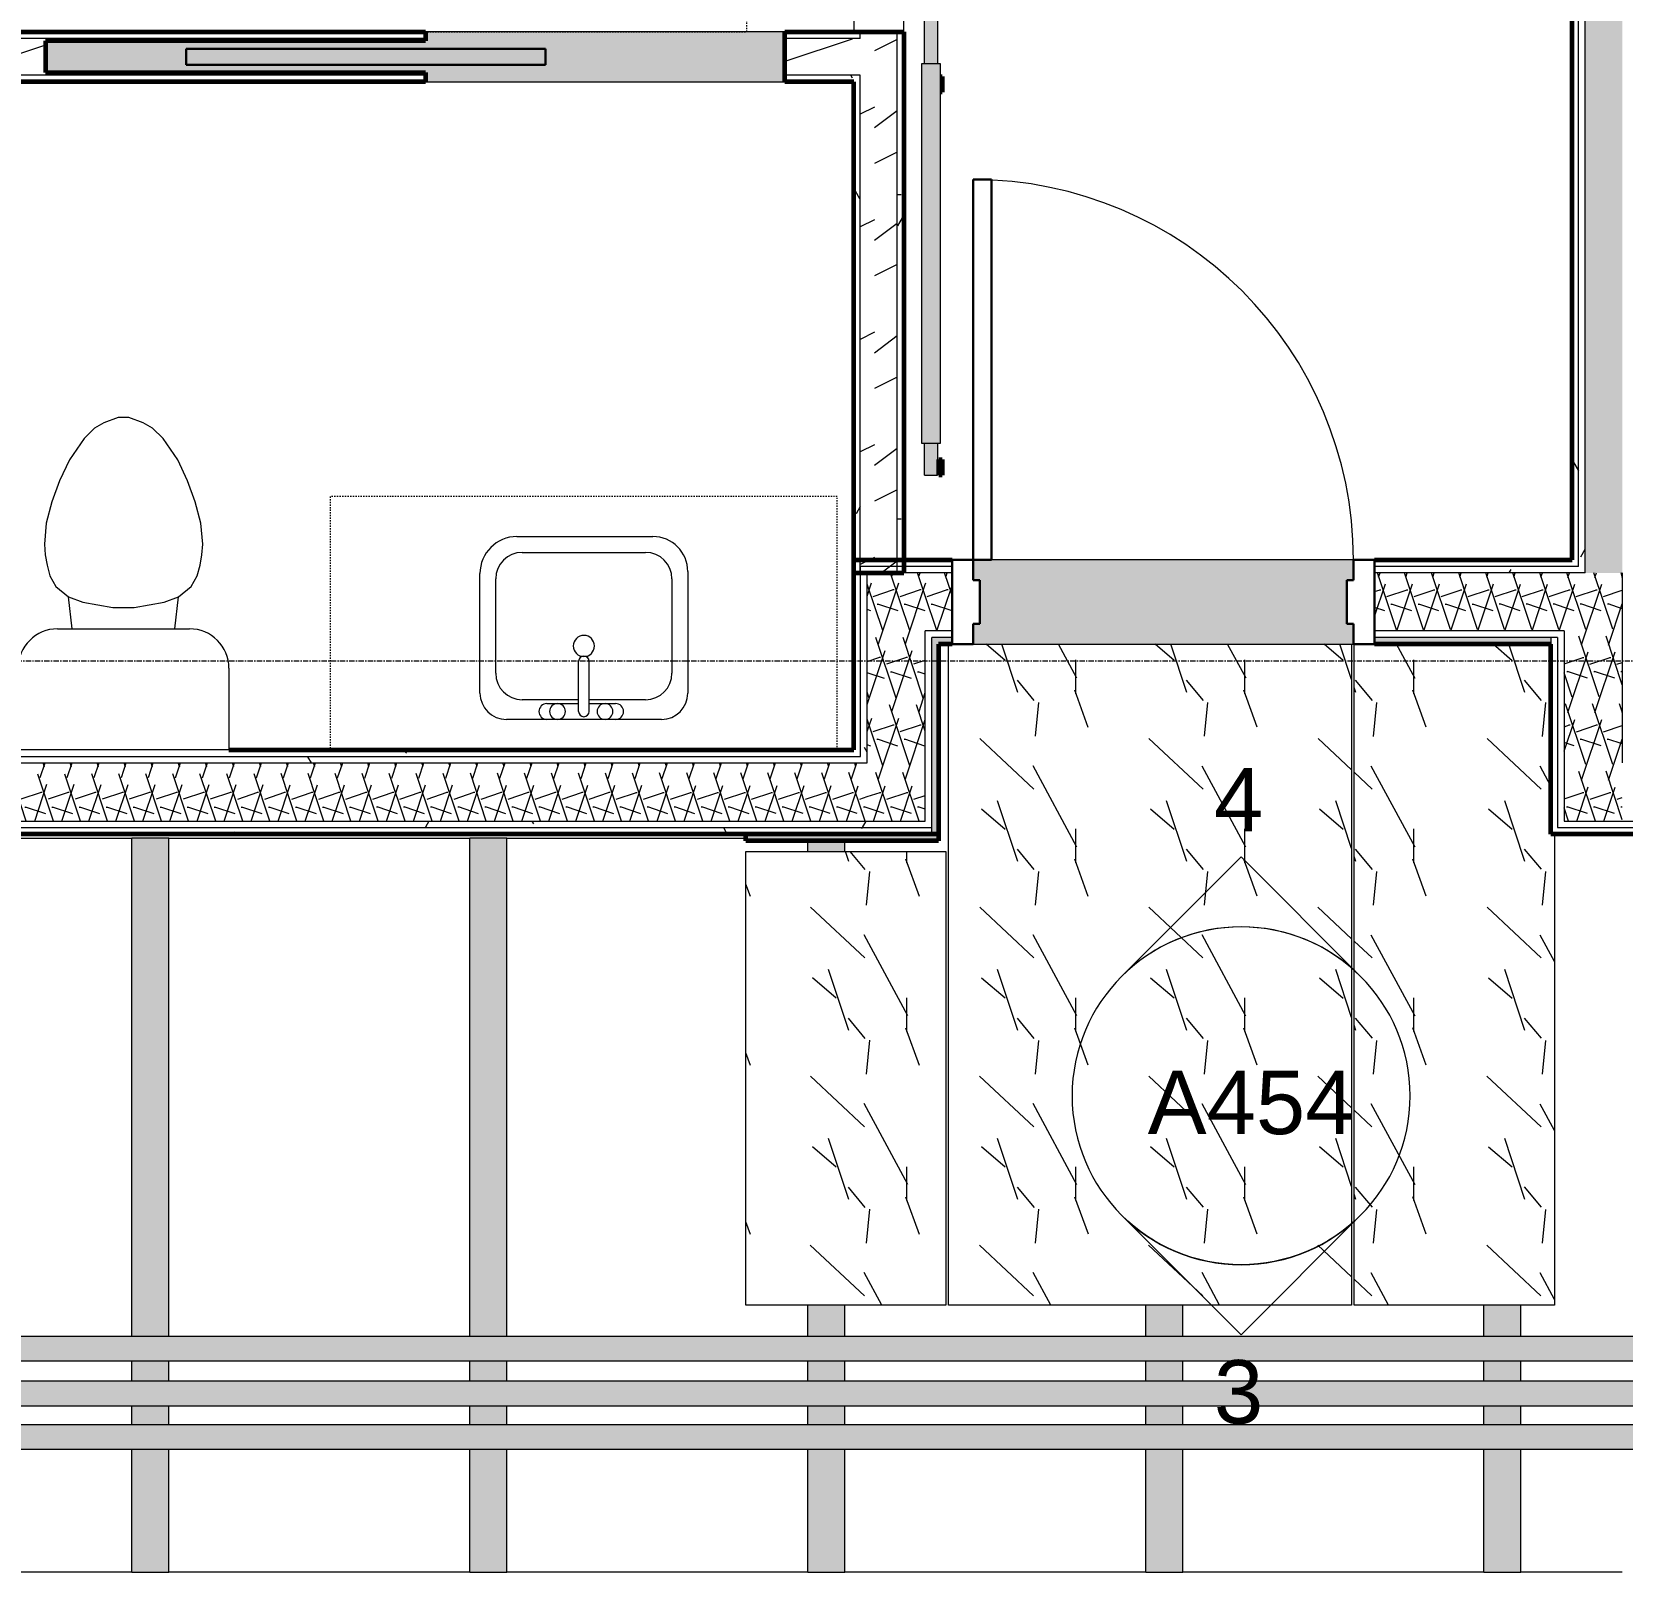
# Model space of a CAD drawing. Header units: inches. Extents: x -4169 to -1846, y 9706 to 12377.
# Drawn here: x -3353.1 to -3202.6, y 10380.9 to 10526.8 of the extents above; entities that cross this region are included whole.
import ezdxf

# ---------------------------------------------------------------- set-up
doc = ezdxf.new("R2010")
doc.units = ezdxf.units.IN
doc.header["$MEASUREMENT"] = 0
doc.linetypes.add('Dash', pattern=[0.25, 0.125, -0.125])
doc.linetypes.add('Grid Line 1_2_', pattern=[0.875, 0.5, -0.125, 0.125, -0.125])
for name, color, linetype, lineweight in [('0-1', 7, 'Continuous', 5), ('0-2', 7, 'Continuous', 18), ('A-CLNG', 13, 'Continuous', 18), ('A-CLNG-PATT-1', 35, 'Continuous', 18), ('A-DOOR', 31, 'Continuous', 18), ('A-DOOR-2', 90, 'Continuous', 30), ('A-DOOR-3', 135, 'Continuous', 18), ('A-DOOR-4', 7, 'Continuous', 18), ('A-DOOR-5', 50, 'Continuous', 60), ('A-DOOR-6', 31, 'Continuous', 30), ('A-DOOR-7', 31, 'Continuous', 9), ('A-DOOR-FRAM', 31, 'Continuous', 30), ('A-FLOR-2', 7, 'Continuous', 18), ('A-WALL', 113, 'Continuous', 18), ('A-WALL-1', 8, 'Continuous', 5), ('A-WALL-3', 50, 'Continuous', 60), ('A-WALL-4', 7, 'Continuous', 18), ('A-WALL-PATT-1', 250, 'Continuous', 9), ('A-WALL-PATT-2', 253, 'Continuous', 9), ('A-WALL-PATT-4', 111, 'Continuous', 9), ('G-ANNO-SYMB-2', 111, 'Continuous', 9), ('I-FURN-1', 250, 'Continuous', 9), ('I-FURN-HDLN-1', 250, 'Dash', 9), ('I-WALL', 2, 'Continuous', 18), ('I-WALL-2', 2, 'Continuous', 5), ('I-WALL-3', 2, 'Continuous', 60), ('P-PIPE', 3, 'Continuous', 9), ('P-PIPE-1', 3, 'Continuous', 5), ('P-SANR-FIXT-2', 250, 'Continuous', 9), ('Q-CASE-HDLN-1', 250, 'Dash', 9), ('S-BEAM', 12, 'Continuous', 9), ('S-GRID-1', 1, 'Grid Line 1_2_', 9)]:
    doc.layers.add(name, color=color, linetype=linetype, lineweight=lineweight)
doc.styles.add('Arial_1', font='arial.ttf', dxfattribs={"height": 6})
pattern_1 = [(0, (0, 0), (20.48, 5.12), [0.845, -14.515, 0.845, -14.515, -81.92]), (0, (0, 0), (20.48, 5.12), [-30.72, 0.845, -29.875, 0.845, -14.515, -35.84]), (0, (0, 0), (20.48, 5.12), [-76.8, 0.845, -9.395, 0.845, -24.755]), (120, (7.68, 2.56), (-14.67405, 15.1762003), [0.845, -14.515, 0.845, -14.515, -81.92]), (120, (7.68, 2.56), (-14.67405, 15.1762003), [-30.72, 0.845, -29.875, 0.845, -14.515, -35.84]), (120, (7.68, 2.56), (-14.67405, 15.1762003), [-76.8, 0.845, -9.395, 0.845, -24.755]), (240, (10.24, 12.8), (-5.80595, -20.2962003), [0.845, -14.515, 0.845, -14.515, -81.92]), (240, (10.24, 12.8), (-5.80595, -20.2962003), [-30.72, 0.845, -29.875, 0.845, -14.515, -35.84]), (240, (10.24, 12.8), (-5.80595, -20.2962003), [-76.8, 0.845, -9.395, 0.845, -24.755])]
pattern_2 = [(216.87, (4.265, 10.662), (31.9871619, 21.32545714), [5.331, -47.981]), (206.565, (10.662, 7.464), (-10.662476, -10.6620098), [11.921, -11.921]), (198.435, (10.662, 2.132), (-21.3244936, -10.6625869), [6.744, -26.974])]
pattern_3 = [(161.57, (0.32, 0.32), (-2.560496185, -0.000537386), [0, -18.214, 2.022, 0]), (18.43, (-0.32, 0.32), (-2.560496185, 0.000537386), [0, -18.214, 2.022, 0]), (108.43, (0.32, 0.32), (1.27922091, -6.400876726), [6.07, -14.166]), (71.57, (-0.32, 0.32), (1.27922091, 6.400876726), [6.07, -14.166])]

# ---------------------------------------------------------------- blocks, each defined once
blk = doc.blocks.new('Pocket_Door_2385 - 34_ x 80_-1722096-ENLARGED RCP - 2ND FLOOR PLAN')
at = {"layer": 'A-DOOR-2'}
for p, q in [((-39.67, -0.75), (-39.67, 0.75)), ((-39.67, 0.75), (-5.67, 0.75)), ((-5.67, 0.75), (-5.67, -0.75)), ((-5.67, -0.75), (-39.67, -0.75))]:
    blk.add_line(p, q, dxfattribs=at)
blk = doc.blocks.new('M_Sink Vanity-Square - 500 x 440mm-1372835-ENLARGED RCP - 2ND FLOOR PLAN')
at = {"layer": 'P-SANR-FIXT-2'}
for p, q in [((-5.72, 10.23), (7.14, 10.23)), ((-5.72, 10.23), (7.14, 10.23)), ((-5.22, 8.73), (6.46, 8.73)), ((-9.22, -4.59), (-9.22, 6.73)), ((-9.22, -4.59), (-9.22, 6.73)), ((-7.72, -2.72), (-7.72, 6.23)), ((8.96, 6.23), (8.96, -2.72)), ((10.46, 6.91), (10.46, -4.59)), ((10.46, 6.91), (10.46, -4.59)), ((0.12, -6.33), (0.12, -1.59)), ((1.12, -6.33), (1.12, -1.59)), ((0.12, -5.22), (-5.22, -5.22)), ((-2.88, -5.59), (0.12, -5.59)), ((6.46, -5.22), (1.12, -5.22)), ((1.12, -5.59), (3.62, -5.59)), ((7.96, -7.09), (-6.72, -7.09)), ((7.96, -7.09), (-6.72, -7.09)), ((3.62, -7.09), (-2.88, -7.09))]:
    blk.add_line(p, q, dxfattribs=at)
for centre, radius, start, end in [((-5.72, 6.73), 3.5, 90, 180), ((-5.72, 6.73), 3.5, 90, 180), ((7.14, 6.91), 3.32, 0, 90), ((7.14, 6.91), 3.32, 360, 90), ((-5.22, 6.23), 2.5, 90, 180), ((6.46, 6.23), 2.5, 360, 90), ((0.62, -0.13), 1, 360, 180), ((0.62, -0.13), 1, 180, 0), ((0.62, -1.59), 0.5, 360, 180), ((-5.22, -2.72), 2.5, 180, 270), ((6.46, -2.72), 2.5, 270, 360), ((-6.72, -4.59), 2.5, 180, 270), ((-6.72, -4.59), 2.5, 180, 270), ((-2.88, -6.34), 0.75, 90, 270), ((-1.88, -6.34), 0.75, 360, 180), ((2.62, -6.34), 0.75, 0, 180), ((3.62, -6.34), 0.75, 270, 90), ((7.96, -4.59), 2.5, 270, 0), ((7.96, -4.59), 2.5, 270, 0), ((-1.88, -6.34), 0.75, 180, 0), ((0.62, -6.33), 0.5, 180, 0), ((2.62, -6.34), 0.75, 180, 0)]:
    blk.add_arc(centre, radius, start, end, dxfattribs=at)
blk = doc.blocks.new('Toilet-Domestic-3D - Toilet-Domestic-3D-1352612-ENLARGED RCP - 2ND FLOOR PLAN')
at = {"layer": 'P-SANR-FIXT-2'}
for p, q in [((-9.98, 19.48), (9.98, 19.48)), ((-9.98, 11.75), (-9.98, 19.48)), ((9.98, 19.48), (9.98, 11.75)), ((6.25, 8.02), (-6.25, 8.02)), ((-4.86, 8.02), (-5.21, 5)), ((4.86, 8.02), (5.21, 5)), ((-5.21, 5), (-6.4, 4)), ((-3.84, 5.5), (-5.21, 5)), ((-1, 6), (-3.84, 5.5)), ((1, 6), (-1, 6)), ((3.84, 5.5), (1, 6)), ((5.21, 5), (3.84, 5.5)), ((6.4, 4), (5.21, 5)), ((-6.4, 4), (-6.97, 3)), ((6.97, 3), (6.4, 4)), ((-7.24, 2), (-7.41, 1)), ((-6.97, 3), (-7.24, 2)), ((7.24, 2), (6.97, 3)), ((7.41, 1), (7.24, 2)), ((-7.41, 1), (-7.5, 0)), ((-7.5, 0), (-7.33, -1.99)), ((7.33, -1.99), (7.5, 0)), ((7.5, 0), (7.41, 1)), ((-7.33, -1.99), (-6.79, -4)), ((6.79, -4), (7.33, -1.99)), ((-6.79, -4), (-6.06, -6)), ((6.06, -6), (6.79, -4)), ((-6.06, -6), (-5.13, -8)), ((5.13, -8), (6.06, -6)), ((-5.13, -8), (-3.74, -10)), ((3.74, -10), (5.13, -8)), ((-3.74, -10), (-2.74, -11)), ((2.74, -11), (3.74, -10)), ((-2.74, -11), (-1.87, -11.5)), ((-1.87, -11.5), (-0.5, -12)), ((-0.5, -12), (0.5, -12)), ((0.5, -12), (1.87, -11.5)), ((1.87, -11.5), (2.74, -11))]:
    blk.add_line(p, q, dxfattribs=at)
for centre, start, end in [((-6.25, 11.75), 180, 270), ((6.25, 11.75), 270, 360)]:
    blk.add_arc(centre, 3.73, start, end, dxfattribs=at)
blk = doc.blocks.new('OD_CW_Countertop - OD_CW_Countertop-V51-ENLARGED RCP - 2ND FLOOR PLAN')
at = {"layer": 'Q-CASE-HDLN-1'}
for p, q in [((0.74, 23.99), (0.74, 0)), ((48.74, 0), (48.74, 23.99)), ((0.74, 0), (48.74, 0))]:
    blk.add_line(p, q, dxfattribs=at)
blk = doc.blocks.new('Interior_barn_door_18732 - Interior_barn_door_18732-2490868-ENLARGED RCP - 2ND FLOOR PLAN')
at = {"layer": 'A-DOOR-3'}
h = blk.add_hatch(color=256, dxfattribs=at)
h.paths.add_polyline_path([(21, -4.79), (21, -4.32), (-21, -4.34), (-21, -4.95), (21, -4.95)], flags=0)
h.paths.add_polyline_path([(-57, -4.63), (-57, -4.32), (-60, -4.34), (-60, -4.95), (-57, -4.95), (-57, -4.64)], flags=0)
for points in [[(-21, -4.07), (-57, -4.07), (-57, -5.82), (-21, -5.82)], [(-58.5, -6), (-58.5, -5.67), (-60, -5.67), (-60, -6)], [(-22.23, -6), (-22.23, -5.82), (-23.73, -5.82), (-23.73, -6), (-22.68, -6)]]:
    blk.add_hatch(color=256, dxfattribs=at).paths.add_polyline_path(points, flags=0)
h = blk.add_hatch(color=256, dxfattribs=at)
h.paths.add_polyline_path([(21, -5.55), (21, -4.95), (-21, -4.95), (-21, -5.57), (21, -5.57)], flags=0)
h.paths.add_polyline_path([(-57, -5.39), (-57, -4.95), (-60, -4.95), (-60, -5.57), (-57, -5.55), (-57, -5.39)], flags=0)
at = {"layer": 'A-DOOR-4'}
for p, q in [((-60, -4.32), (-57, -4.32)), ((-60, -4.32), (-60, -4.95)), ((-57, -5.82), (-57, -4.07)), ((-57, -4.07), (-21, -4.07)), ((-21, -4.07), (-21, -5.82)), ((-21, -4.32), (21, -4.32)), ((21, -4.95), (21, -4.32)), ((-60, -4.95), (-60, -5.57)), ((-57, -5.57), (-60, -5.57)), ((-21, -5.82), (-57, -5.82)), ((21, -5.57), (-21, -5.57)), ((21, -5.57), (21, -4.95))]:
    blk.add_line(p, q, dxfattribs=at)
at = {"layer": 'A-DOOR-5'}
for p, q in [((-60, -6), (-60, -5.67)), ((-60, -5.67), (-58.5, -5.67)), ((-58.5, -6), (-60, -6)), ((-58.5, -5.67), (-58.5, -6)), ((-23.73, -6), (-23.73, -5.82)), ((-22.23, -6), (-23.73, -6)), ((-22.23, -5.82), (-22.23, -6))]:
    blk.add_line(p, q, dxfattribs=at)
blk = doc.blocks.new('Bed-Standard - Queen 60_ x 79_-1242961-ENLARGED RCP - 2ND FLOOR PLAN')
at = {"layer": 'I-FURN-1'}
for p, q in [((40.69, 37.7), (-19.31, 37.7)), ((-19.31, 37.7), (-19.31, -41.3)), ((40.69, -41.3), (40.69, 37.7)), ((-16.31, 35.7), (-16.31, 23.7)), ((-16.31, 35.7), (37.69, 35.7)), ((37.69, 35.7), (37.69, 23.7)), ((40.69, 23.7), (-19.31, 17.13)), ((-16.31, 23.7), (37.69, 23.7)), ((-19.31, -41.3), (40.69, -41.3))]:
    blk.add_line(p, q, dxfattribs=at)
at = {"layer": 'I-FURN-HDLN-1'}
for p, q in [((-55.31, 37.7), (-55.31, -77.3)), ((64.69, -77.3), (64.69, 37.7)), ((-55.31, -77.3), (64.69, -77.3))]:
    blk.add_line(p, q, dxfattribs=at)
blk = doc.blocks.new('CTR - 1st Phase - Unit Layouts_rvt-1-ENLARGED RCP - 2ND FLOOR PLAN')
at = {"layer": 'A-WALL-1'}
blk.add_hatch(color=256, dxfattribs=at).paths.add_polyline_path([(-3288.11, 10522.04), (-3281.85, 10522.04), (-3281.85, 10526.79), (-3315.85, 10526.79), (-3315.85, 10525.92), (-3351.85, 10525.92), (-3351.85, 10522.92), (-3315.85, 10522.92), (-3315.85, 10522.04), (-3295.35, 10522.04)], flags=0)
at = {"layer": 'A-WALL-PATT-1'}
h = blk.add_hatch(dxfattribs=at)
h.set_pattern_fill('FP_1', color=256, style=0, pattern_type=2)
h.set_pattern_definition(pattern_1)
h.paths.add_polyline_path([(-3274.7, 10475.52), (-3274.7, 10522.67), (-3275.32, 10522.67), (-3275.32, 10475.52)], flags=0)
h.paths.add_polyline_path([(-3275.32, 10526.17), (-3274.7, 10526.17), (-3274.7, 10526.79), (-3275.32, 10526.79)], flags=0)
h.paths.add_polyline_path([(-3274.7, 10562.79), (-3274.7, 10565.89), (-3275.32, 10565.89), (-3275.32, 10562.79)], flags=0)
h = blk.add_hatch(dxfattribs=at)
h.set_pattern_fill('FP_1', color=256, style=0, pattern_type=2)
h.set_pattern_definition(pattern_1)
h.paths.add_polyline_path([(-3271.2, 10475.52), (-3270.57, 10475.54), (-3270.57, 10526.79), (-3271.2, 10526.79), (-3271.2, 10475.54)], flags=0)
h.paths.add_polyline_path([(-3270.57, 10562.79), (-3270.57, 10565.89), (-3271.2, 10565.89), (-3271.2, 10562.79)], flags=0)
h = blk.add_hatch(dxfattribs=at)
h.set_pattern_fill('FP_1', color=256, style=0, pattern_type=2)
h.set_pattern_definition(pattern_1)
h.paths.add_polyline_path([(-3275.32, 10526.17), (-3275.32, 10526.79), (-3281.85, 10526.79), (-3281.85, 10526.17), (-3278.47, 10526.17)], flags=0)
h.paths.add_polyline_path([(-3315.85, 10526.17), (-3315.85, 10526.79), (-3401.92, 10526.79), (-3401.92, 10526.17), (-3329.12, 10526.17)], flags=0)
h = blk.add_hatch(dxfattribs=at)
h.set_pattern_fill('FP_1', color=256, style=0, pattern_type=2)
h.set_pattern_definition(pattern_1)
h.paths.add_polyline_path([(-3275.32, 10522.04), (-3275.32, 10522.67), (-3281.85, 10522.67), (-3281.85, 10522.04), (-3278.47, 10522.04)], flags=0)
h.paths.add_polyline_path([(-3315.85, 10522.04), (-3315.85, 10522.67), (-3401.92, 10522.66), (-3401.92, 10522.04), (-3329.12, 10522.04)], flags=0)
at = {"layer": 'A-WALL-PATT-2'}
h = blk.add_hatch(dxfattribs=at)
h.set_pattern_fill('FP_2', color=256, style=0, pattern_type=2)
h.set_pattern_definition(pattern_2)
h.paths.add_polyline_path([(-3271.2, 10475.52), (-3271.2, 10526.79), (-3274.7, 10526.79), (-3274.7, 10475.52)], flags=0)
h.paths.add_polyline_path([(-3274.7, 10562.79), (-3271.2, 10562.79), (-3271.2, 10566.52), (-3274.7, 10566.52), (-3274.7, 10565.89)], flags=0)
h = blk.add_hatch(dxfattribs=at)
h.set_pattern_fill('FP_2', color=256, style=0, pattern_type=2)
h.set_pattern_definition(pattern_2)
h.paths.add_polyline_path([(-3274.7, 10522.67), (-3274.7, 10526.17), (-3281.85, 10526.17), (-3281.85, 10522.67), (-3275.32, 10522.67)], flags=0)
h.paths.add_polyline_path([(-3400.45, 10522.67), (-3315.85, 10522.67), (-3315.85, 10522.92), (-3351.85, 10522.92), (-3351.85, 10525.92), (-3315.85, 10525.92), (-3315.85, 10526.17), (-3401.92, 10526.16), (-3401.92, 10522.67)], flags=0)
at = {"layer": 'A-WALL-3'}
for p, q in [((-3403.17, 10526.79), (-3315.85, 10526.79)), ((-3315.85, 10525.92), (-3351.85, 10525.92)), ((-3351.85, 10525.92), (-3351.85, 10522.92)), ((-3315.85, 10526.79), (-3315.85, 10525.92)), ((-3281.85, 10526.79), (-3275.32, 10526.79)), ((-3281.85, 10522.04), (-3281.85, 10526.79)), ((-3275.32, 10526.79), (-3270.57, 10526.79)), ((-3270.57, 10526.79), (-3270.57, 10475.52)), ((-3351.85, 10522.92), (-3315.85, 10522.92)), ((-3315.85, 10522.92), (-3315.85, 10522.04)), ((-3315.85, 10522.04), (-3403.17, 10522.04)), ((-3275.32, 10522.04), (-3281.85, 10522.04)), ((-3275.32, 10475.52), (-3275.32, 10522.04)), ((-3270.57, 10475.52), (-3275.32, 10475.52))]:
    blk.add_line(p, q, dxfattribs=at)
at = {"layer": 'A-WALL-4'}
for p, q in [((-3275.32, 10562.79), (-3275.32, 10526.79)), ((-3270.57, 10526.79), (-3270.57, 10562.79)), ((-3315.85, 10526.17), (-3403.17, 10526.17)), ((-3281.85, 10526.79), (-3315.85, 10526.79)), ((-3275.32, 10526.17), (-3281.85, 10526.17)), ((-3274.7, 10526.17), (-3275.32, 10526.17)), ((-3274.7, 10526.17), (-3274.7, 10526.79)), ((-3271.2, 10475.52), (-3271.2, 10526.79)), ((-3315.85, 10522.67), (-3403.17, 10522.67)), ((-3315.85, 10522.04), (-3281.85, 10522.04)), ((-3275.32, 10522.67), (-3281.85, 10522.67)), ((-3274.7, 10522.67), (-3275.32, 10522.67)), ((-3274.7, 10475.52), (-3274.7, 10522.67))]:
    blk.add_line(p, q, dxfattribs=at)
at = {"layer": '0-2'}
for name, p, rotation in [('Bed-Standard - Queen 60_ x 79_-1242961-ENLARGED RCP - 2ND FLOOR PLAN', (-3362.74, 10582.1), 89.99999999998352), ('Interior_barn_door_18732 - Interior_barn_door_18732-2490868-ENLARGED RCP - 2ND FLOOR PLAN', (-3272.95, 10544.79), 89.99999999997061), ('Toilet-Domestic-3D - Toilet-Domestic-3D-1352612-ENLARGED RCP - 2ND FLOOR PLAN', (-3344.45, 10478.26), 180), ('OD_CW_Countertop - OD_CW_Countertop-V51-ENLARGED RCP - 2ND FLOOR PLAN', (-3276.14, 10482.78), 180)]:
    blk.add_blockref(name, p, dxfattribs=dict(at, rotation=rotation))
for name, p in [('Pocket_Door_2385 - 34_ x 80_-1722096-ENLARGED RCP - 2ND FLOOR PLAN', (-3298.85, 10524.42)), ('M_Sink Vanity-Square - 500 x 440mm-1372835-ENLARGED RCP - 2ND FLOOR PLAN', (-3301.49, 10468.75))]:
    blk.add_blockref(name, p, dxfattribs=at)
blk = doc.blocks.new('CTR - 1st Phase - Shell_rvt-1-ENLARGED RCP - 2ND FLOOR PLAN')
at = {"layer": 'A-FLOR-2'}
for p, q in [((-3206.07, 10450.79), (-3206.07, 10450.69)), ((-3206.07, 10450.69), (-3183.67, 10450.69)), ((-3372.17, 10450.41), (-3343.67, 10450.41)), ((-3340.17, 10450.41), (-3311.67, 10450.41)), ((-3308.17, 10450.41), (-3285.54, 10450.41)), ((-3343.67, 10380.89), (-3372.17, 10380.89)), ((-3311.67, 10380.89), (-3340.17, 10380.89)), ((-3279.67, 10380.89), (-3308.17, 10380.89)), ((-3247.67, 10380.89), (-3276.17, 10380.89)), ((-3215.67, 10380.89), (-3244.17, 10380.89)), ((-3202.57, 10380.89), (-3212.17, 10380.89))]:
    blk.add_line(p, q, dxfattribs=at)
at = {"layer": 'S-GRID-1'}
blk.add_line((-1846.46, 10467.19), (-4136.46, 10467.19), dxfattribs=at)
blk = doc.blocks.new('Dimension Lumber - LVL - 3_5X5_5-V145-ENLARGED RCP - 2ND FLOOR PLAN')
at = {"layer": 'S-BEAM'}
h = blk.add_hatch(color=256, dxfattribs=at)
h.paths.add_polyline_path([(-34.76, -1.75), (-23.15, -1.75), (-23.15, 1.75), (-34.76, 1.75)], flags=0)
h.paths.add_polyline_path([(-20.77, -1.75), (-19.02, -1.75), (-19.02, 1.75), (-20.77, 1.75)], flags=0)
h.paths.add_polyline_path([(-16.65, 1.75), (-16.65, -1.75), (-14.78, -1.75), (-14.78, 1.75), (-15.71, 1.75)], flags=0)
h.paths.add_polyline_path([(-12.4, 1.75), (-12.4, -1.75), (34.76, -1.75), (34.76, 1.75), (-5.66, 1.75)], flags=0)
for p, q in [((-34.76, 1.75), (-34.76, -1.75)), ((-34.76, 1.75), (-23.14, 1.75)), ((-20.77, 1.75), (-19.02, 1.75)), ((-16.65, 1.75), (-14.77, 1.75)), ((-12.4, 1.75), (34.76, 1.75)), ((34.76, -1.75), (34.76, 1.75)), ((-34.76, -1.75), (-23.14, -1.75)), ((-20.77, -1.75), (-19.02, -1.75)), ((-16.65, -1.75), (-14.77, -1.75)), ((-12.4, -1.75), (34.76, -1.75))]:
    blk.add_line(p, q, dxfattribs=at)
blk = doc.blocks.new('Dimension Lumber - LVL - 3_5X5_5-V146-ENLARGED RCP - 2ND FLOOR PLAN')
at = {"layer": 'S-BEAM'}
h = blk.add_hatch(color=256, dxfattribs=at)
h.paths.add_polyline_path([(-34.76, -1.75), (-23.15, -1.75), (-23.15, 1.75), (-34.76, 1.75)], flags=0)
h.paths.add_polyline_path([(-20.77, -1.75), (-19.02, -1.75), (-19.02, 1.75), (-20.77, 1.75)], flags=0)
h.paths.add_polyline_path([(-16.65, 1.75), (-16.65, -1.75), (-14.78, -1.75), (-14.78, 1.75), (-15.71, 1.75)], flags=0)
h.paths.add_polyline_path([(-12.4, 1.75), (-12.4, -1.75), (34.76, -1.75), (34.76, 1.75), (-5.66, 1.75)], flags=0)
for p, q in [((-34.76, 1.75), (-34.76, -1.75)), ((-34.76, 1.75), (-23.15, 1.75)), ((-20.77, 1.75), (-19.02, 1.75)), ((-16.65, 1.75), (-14.78, 1.75)), ((-12.4, 1.75), (34.76, 1.75)), ((34.76, -1.75), (34.76, 1.75)), ((-34.76, -1.75), (-23.15, -1.75)), ((-20.77, -1.75), (-19.02, -1.75)), ((-16.65, -1.75), (-14.78, -1.75)), ((-12.4, -1.75), (34.76, -1.75))]:
    blk.add_line(p, q, dxfattribs=at)
blk = doc.blocks.new('Dimension Lumber - LVL - 3_5X5_5-V147-ENLARGED RCP - 2ND FLOOR PLAN')
at = {"layer": 'S-BEAM'}
h = blk.add_hatch(color=256, dxfattribs=at)
h.paths.add_polyline_path([(-34.76, -1.75), (-23.15, -1.75), (-23.15, 1.75), (-34.76, 1.75)], flags=0)
h.paths.add_polyline_path([(-20.77, 0.55), (-20.77, -1.75), (-19.02, -1.75), (-19.02, 1.75), (-20.77, 1.75)], flags=0)
h.paths.add_polyline_path([(-16.65, 0.55), (-16.65, -1.75), (-14.78, -1.75), (-14.78, 1.75), (-16.65, 1.75)], flags=0)
h.paths.add_polyline_path([(-12.4, -1.75), (-9.46, -1.75), (-9.46, 1.75), (-12.4, 1.75), (-12.4, 0.55)], flags=0)
h.paths.add_polyline_path([(33.51, 1.75), (33.51, -1.75), (34.51, -1.75), (34.51, 1.75)], flags=0)
for p, q in [((-34.76, 1.75), (-34.76, -1.75)), ((-34.76, 1.75), (-23.15, 1.75)), ((-20.77, 1.75), (-19.02, 1.75)), ((-16.65, 1.75), (-14.78, 1.75)), ((-12.4, 1.75), (-9.46, 1.75)), ((33.51, 1.75), (34.51, 1.75)), ((-34.76, -1.75), (-23.15, -1.75)), ((-20.77, -1.75), (-19.02, -1.75)), ((-16.65, -1.75), (-14.78, -1.75)), ((-12.4, -1.75), (-9.46, -1.75)), ((33.51, -1.75), (34.51, -1.75))]:
    blk.add_line(p, q, dxfattribs=at)
blk = doc.blocks.new('Dimension Lumber - LVL - 3_5X5_5-2120529-ENLARGED RCP - 2ND FLOOR PLAN')
at = {"layer": 'S-BEAM'}
h = blk.add_hatch(color=256, dxfattribs=at)
h.paths.add_polyline_path([(-45.37, -1.75), (-33.76, -1.75), (-33.76, 1.75), (-45.37, 1.75)], flags=0)
h.paths.add_polyline_path([(-31.39, 1.75), (-31.39, -1.75), (-29.63, -1.75), (-29.63, 1.75)], flags=0)
h.paths.add_polyline_path([(-27.26, -1.75), (-25.39, -1.75), (-25.39, 1.75), (-27.26, 1.75), (-27.26, -1.22)], flags=0)
h.paths.add_polyline_path([(-23.02, -1.22), (-23.02, -1.75), (-20.07, -1.75), (-20.07, 1.75), (-23.02, 1.75)], flags=0)
for p, q in [((-45.37, 1.75), (-45.37, -1.75)), ((-45.37, 1.75), (-33.76, 1.75)), ((-31.39, 1.75), (-29.63, 1.75)), ((-27.26, 1.75), (-25.39, 1.75)), ((-23.02, 1.75), (-20.07, 1.75)), ((-45.37, -1.75), (-33.76, -1.75)), ((-31.39, -1.75), (-29.63, -1.75)), ((-27.26, -1.75), (-25.39, -1.75)), ((-23.02, -1.75), (-20.07, -1.75))]:
    blk.add_line(p, q, dxfattribs=at)
blk = doc.blocks.new('HOLLOW METAL - UNIT DOOR-2125827-ENLARGED RCP - 2ND FLOOR PLAN')
at = {"layer": 'A-DOOR-6'}
for p, q in [((16.25, -4.25), (18, -4.25)), ((16.25, -40.25), (16.25, -4.25)), ((18, -4.25), (18, -40.25)), ((18, -40.25), (16.25, -40.25))]:
    blk.add_line(p, q, dxfattribs=at)
at = {"layer": 'A-DOOR-7'}
blk.add_arc((18, -4.25), 36, 180, 270, dxfattribs=at)
at = {"layer": 'A-DOOR-FRAM'}
for p, q in [((-20, 3.75), (-18, 3.75)), ((-20, -4.25), (-20, 3.75)), ((-18, 3.75), (-18, 1.8125)), ((18, 3.75), (20, 3.75)), ((18, 1.8125), (18, 3.75)), ((20, 3.75), (20, -4.25)), ((-18, 1.8125), (-17.375, 1.8125)), ((-17.375, 1.8125), (-17.375, -2.3125)), ((17.375, 1.8125), (18, 1.8125)), ((17.375, -2.3125), (17.375, 1.8125)), ((-18, -2.3125), (-18, -4.25)), ((-17.375, -2.3125), (-18, -2.3125)), ((18, -2.3125), (17.375, -2.3125)), ((18, -4.25), (18, -2.3125)), ((-18, -4.25), (-20, -4.25)), ((20, -4.25), (18, -4.25))]:
    blk.add_line(p, q, dxfattribs=at)
blk = doc.blocks.new('Elevation - Filled Arrow-152140-ENLARGED RCP - 2ND FLOOR PLAN')
at = {"layer": 'G-ANNO-SYMB-2'}
for start, end in [(360, 180), (180, 360)]:
    blk.add_arc((0, 0), 0.25, start, end, dxfattribs=at)
blk = doc.blocks.new('Elevation - Filled Arrow-151867-ENLARGED RCP - 2ND FLOOR PLAN')
at = {"layer": 'G-ANNO-SYMB-2'}
for p, q in [((0, 0.3536), (-0.1768, 0.1768)), ((0.1768, 0.1768), (0, 0.3536))]:
    blk.add_line(p, q, dxfattribs=at)
blk.add_arc((0, 0), 0.25, 45, 135, dxfattribs=at)

msp = doc.modelspace()

# ---------------------------------------------------------------- hatches: boundary and pattern name
at = {"layer": 'A-CLNG-PATT-1'}
h = msp.add_hatch(dxfattribs=at)
h.set_pattern_fill('FP_53', color=256, style=0, pattern_type=2)
h.set_pattern_definition([(108.435, (4.16, 0), (-16.000521, 32.0003383), [6.072, -44.525]), (139.399, (2.24, 5.76), (-96.00016541, 79.9998798), [2.95, -144.562]), (136.848, (16, 7.68), (-240.00202852, 223.9982064), [7.018, -343.889]), (109.983, (10.88, 12.48), (-47.99971113, 127.99986808), [3.746, -183.53]), (90, (9.6, 0), (-16, 16), [3.2, -12.8]), (118.443, (9.6, 3.2), (112.0002199, -207.99937941), [8.734, -427.981]), (84.289, (5.44, 10.88), (-16.00092206, -143.99947947), [3.216, -157.582]), (129.806, (5.76, 14.08), (64.00060153, -80.0001644), [2.499, -122.465])])
h.paths.add_polyline_path([(-3266.59, 10406.19), (-3266.59, 10449.16), (-3285.54, 10449.16), (-3285.54, 10406.19), (-3278.47, 10406.19)], flags=0)
h.paths.add_polyline_path([(-3227.82, 10406.19), (-3208.99, 10406.19), (-3208.99, 10450.79), (-3209.32, 10450.79), (-3209.32, 10468.79), (-3227.94, 10468.79), (-3227.94, 10406.19)], flags=0)
h.paths.add_polyline_path([(-3261.59, 10406.19), (-3228.19, 10406.19), (-3228.19, 10468.79), (-3266.34, 10468.79), (-3266.34, 10406.19)], flags=0)
at = {"layer": 'A-WALL-PATT-4'}
h = msp.add_hatch(dxfattribs=at)
h.set_pattern_fill('FP_1', color=256, style=0, pattern_type=2)
h.set_pattern_definition(pattern_1)
h.paths.add_polyline_path([(-3206.7, 10476.79), (-3206.7, 10843.14), (-3207.32, 10843.14), (-3207.32, 10476.79)], flags=0)
h = msp.add_hatch(dxfattribs=at)
h.set_pattern_fill('FP_1', color=256, style=0, pattern_type=2)
h.set_pattern_definition(pattern_1)
h.paths.add_polyline_path([(-3206.07, 10476.16), (-3206.07, 10843.14), (-3206.7, 10843.14), (-3206.7, 10476.16)], flags=0)
h = msp.add_hatch(dxfattribs=at)
h.set_pattern_fill('FP_4', color=256, style=0, pattern_type=2)
h.set_pattern_definition(pattern_3)
h.paths.add_polyline_path([(-3206.07, 10475.54), (-3202.57, 10475.54), (-3202.57, 10843.14), (-3206.07, 10843.14), (-3206.07, 10476.16)], flags=0)
h = msp.add_hatch(dxfattribs=at)
h.set_pattern_fill('FP_1', color=256, style=0, pattern_type=2)
h.set_pattern_definition(pattern_1)
h.paths.add_polyline_path([(-3267.92, 10475.54), (-3266.02, 10475.54), (-3266.02, 10476.16), (-3270.57, 10476.16), (-3270.57, 10475.54), (-3268.55, 10475.54)], flags=0)
h.paths.add_polyline_path([(-3206.07, 10475.54), (-3206.07, 10476.16), (-3226.02, 10476.16), (-3226.02, 10475.54), (-3206.7, 10475.54)], flags=0)
h = msp.add_hatch(dxfattribs=at)
h.set_pattern_fill('FP_1', color=256, style=0, pattern_type=2)
h.set_pattern_definition(pattern_1)
h.paths.add_polyline_path([(-3274.67, 10457.54), (-3274.05, 10457.54), (-3274.05, 10475.52), (-3274.67, 10475.52), (-3274.67, 10458.16)], flags=0)
h = msp.add_hatch(dxfattribs=at)
h.set_pattern_fill('FP_4', color=256, style=0, pattern_type=2)
h.set_pattern_definition(pattern_3)
h.paths.add_polyline_path([(-3269.77, 10452.04), (-3268.55, 10452.04), (-3268.55, 10475.54), (-3274.05, 10475.52), (-3274.05, 10452.04)], flags=0)
h = msp.add_hatch(dxfattribs=at)
h.set_pattern_fill('FP_4', color=256, style=0, pattern_type=2)
h.set_pattern_definition(pattern_3)
h.paths.add_polyline_path([(-3266.02, 10470.04), (-3266.02, 10475.54), (-3268.55, 10475.52), (-3268.55, 10470.04), (-3267.3, 10470.04)], flags=0)
h.paths.add_polyline_path([(-3226.02, 10470.04), (-3208.07, 10470.04), (-3208.07, 10475.54), (-3226.02, 10475.54), (-3226.02, 10470.32)], flags=0)
h = msp.add_hatch(dxfattribs=at)
h.set_pattern_fill('FP_4', color=256, style=0, pattern_type=2)
h.set_pattern_definition(pattern_3)
h.paths.add_polyline_path([(-3206.07, 10452.04), (-3202.57, 10452.04), (-3202.57, 10475.54), (-3208.07, 10475.54), (-3208.07, 10452.04)], flags=0)
h = msp.add_hatch(dxfattribs=at)
h.set_pattern_fill('FP_1', color=256, style=0, pattern_type=2)
h.set_pattern_definition(pattern_1)
h.paths.add_polyline_path([(-3401.92, 10457.54), (-3274.67, 10457.54), (-3274.67, 10458.16), (-3402.55, 10458.16), (-3402.55, 10457.54)], flags=0)
h = msp.add_hatch(dxfattribs=at)
h.set_pattern_fill('FP_1', color=256, style=0, pattern_type=2)
h.set_pattern_definition(pattern_1)
h.paths.add_polyline_path([(-3278.47, 10458.16), (-3275.3, 10458.16), (-3275.3, 10458.79), (-3401.92, 10458.79), (-3401.92, 10458.16), (-3293.53, 10458.16)], flags=0)
h = msp.add_hatch(dxfattribs=at)
h.set_pattern_fill('FP_4', color=256, style=0, pattern_type=2)
h.set_pattern_definition(pattern_3)
h.paths.add_polyline_path([(-3275.3, 10452.04), (-3274.05, 10452.04), (-3274.05, 10457.54), (-3403.17, 10457.54), (-3403.17, 10452.04), (-3278.47, 10452.04)], flags=0)
h = msp.add_hatch(dxfattribs=at)
h.set_pattern_fill('FP_1', color=256, style=0, pattern_type=2)
h.set_pattern_definition(pattern_1)
h.paths.add_polyline_path([(-3407.54, 10451.41), (-3268.55, 10451.41), (-3268.55, 10452.04), (-3408.67, 10452.04), (-3408.67, 10451.41), (-3407.67, 10451.41)], flags=0)
h = msp.add_hatch(dxfattribs=at)
h.set_pattern_fill('FP_1', color=256, style=0, pattern_type=2)
h.set_pattern_definition(pattern_1)
h.paths.add_polyline_path([(-3206.07, 10451.41), (-3085.37, 10451.41), (-3085.37, 10452.04), (-3208.07, 10452.04), (-3208.05, 10451.41)], flags=0)
h = msp.add_hatch(dxfattribs=at)
h.set_pattern_fill('FP_1', color=256, style=0, pattern_type=2)
h.set_pattern_definition(pattern_1)
h.paths.add_polyline_path([(-3267.92, 10450.79), (-3267.92, 10451.41), (-3409.3, 10451.41), (-3409.3, 10450.79), (-3268.55, 10450.79)], flags=0)
h = msp.add_hatch(dxfattribs=at)
h.set_pattern_fill('FP_1', color=256, style=0, pattern_type=2)
h.set_pattern_definition(pattern_1)
h.paths.add_polyline_path([(-3092.12, 10450.79), (-3084.75, 10450.79), (-3084.75, 10451.41), (-3208.7, 10451.41), (-3208.68, 10450.79), (-3092.76, 10450.79)], flags=0)
at = {"layer": 'I-WALL'}
for points in [[(-3267.3, 10450.79), (-3267.3, 10469.41), (-3267.92, 10469.41), (-3267.92, 10450.79)], [(-3276.17, 10450.16), (-3267.3, 10450.16), (-3267.3, 10450.79), (-3285.54, 10450.79), (-3285.54, 10450.16), (-3279.67, 10450.16)]]:
    msp.add_hatch(color=256, dxfattribs=at).paths.add_polyline_path(points, flags=0)
at = {"layer": 'I-WALL-2'}
msp.add_hatch(color=256, dxfattribs=at).paths.add_polyline_path([(-3228.19, 10468.79), (-3228.02, 10468.79), (-3228.02, 10470.73), (-3228.65, 10470.73), (-3228.65, 10474.85), (-3228.02, 10474.85), (-3228.02, 10476.79), (-3264.02, 10476.79), (-3264.02, 10474.85), (-3263.4, 10474.85), (-3263.4, 10470.73), (-3264.02, 10470.73), (-3264.02, 10468.79), (-3261.59, 10468.79)], flags=0)
h = msp.add_hatch(color=256, dxfattribs=at)
h.paths.add_polyline_path([(-3266.02, 10468.79), (-3266.02, 10469.41), (-3267.3, 10469.41), (-3267.3, 10468.79), (-3266.34, 10468.79)], flags=0)
h.paths.add_polyline_path([(-3226.02, 10468.79), (-3209.32, 10468.79), (-3209.32, 10469.41), (-3226.02, 10469.41)], flags=0)
at = {"layer": 'P-PIPE-1'}
h = msp.add_hatch(color=256, dxfattribs=at)
h.paths.add_polyline_path([(-2518.74, 10402.06), (-2508.23, 10402.06), (-2508.23, 10403.25), (-2721.68, 10403.24), (-2721.68, 10402.06), (-2535.62, 10402.06)], flags=0)
h.paths.add_polyline_path([(-3027.11, 10402.06), (-2798.23, 10402.06), (-2798.23, 10403.25), (-3435.32, 10403.25), (-3435.32, 10402.06), (-3042.11, 10402.06)], flags=0)
h.paths.add_polyline_path([(-2740.88, 10402.06), (-2740.63, 10402.06), (-2740.63, 10403.25), (-2740.88, 10403.24), (-2740.88, 10402.29)], flags=0)
h.paths.add_polyline_path([(-2779.03, 10402.06), (-2779.03, 10403.25), (-2779.28, 10403.24), (-2779.28, 10402.06)], flags=0)
h = msp.add_hatch(color=256, dxfattribs=at)
h.paths.add_polyline_path([(-2923.93, 10400.87), (-2798.23, 10400.9), (-2798.23, 10402.06), (-3435.32, 10402.06), (-3435.32, 10400.87), (-2924.17, 10400.87)], flags=0)
h.paths.add_polyline_path([(-2508.23, 10400.87), (-2508.23, 10402.06), (-2721.68, 10402.06), (-2721.68, 10400.87), (-2509.09, 10400.87)], flags=0)
h.paths.add_polyline_path([(-2740.63, 10400.87), (-2740.63, 10402.06), (-2740.88, 10402.06), (-2740.88, 10400.87)], flags=0)
h.paths.add_polyline_path([(-2779.03, 10400.87), (-2779.03, 10402.06), (-2779.28, 10402.06), (-2779.28, 10400.87)], flags=0)
h = msp.add_hatch(color=256, dxfattribs=at)
h.paths.add_polyline_path([(-2518.74, 10397.82), (-2512.47, 10397.82), (-2512.47, 10399.01), (-2721.68, 10399), (-2721.68, 10397.82), (-2519.78, 10397.82)], flags=0)
h.paths.add_polyline_path([(-3435.32, 10397.82), (-2798.23, 10397.82), (-2798.23, 10399.01), (-3435.32, 10399.01), (-3435.32, 10397.83)], flags=0)
h.paths.add_polyline_path([(-2740.88, 10397.82), (-2740.63, 10397.82), (-2740.63, 10399.01), (-2740.88, 10399), (-2740.88, 10398.05)], flags=0)
h.paths.add_polyline_path([(-2779.03, 10397.82), (-2779.03, 10399.01), (-2779.28, 10398.99), (-2779.28, 10397.82)], flags=0)
h = msp.add_hatch(color=256, dxfattribs=at)
h.paths.add_polyline_path([(-2940.81, 10396.63), (-2798.23, 10396.66), (-2798.23, 10397.82), (-3435.32, 10397.82), (-3435.32, 10396.63), (-2949.25, 10396.63)], flags=0)
h.paths.add_polyline_path([(-2518.74, 10396.63), (-2512.47, 10396.63), (-2512.47, 10397.82), (-2721.68, 10397.82), (-2721.68, 10396.63), (-2520.12, 10396.63)], flags=0)
h.paths.add_polyline_path([(-2740.88, 10396.63), (-2740.63, 10396.63), (-2740.63, 10397.82), (-2740.88, 10397.82), (-2740.88, 10396.66)], flags=0)
h.paths.add_polyline_path([(-2779.28, 10396.63), (-2779.03, 10396.66), (-2779.03, 10397.82), (-2779.28, 10397.82), (-2779.28, 10396.66)], flags=0)
h = msp.add_hatch(color=256, dxfattribs=at)
h.paths.add_polyline_path([(-2949.25, 10393.69), (-2798.23, 10393.69), (-2798.23, 10394.88), (-3435.32, 10394.88), (-3435.32, 10393.69), (-2957.69, 10393.69)], flags=0)
h.paths.add_polyline_path([(-2516.47, 10393.69), (-2516.47, 10394.88), (-2721.68, 10394.87), (-2721.68, 10393.69), (-2518.74, 10393.69)], flags=0)
h.paths.add_polyline_path([(-2740.63, 10393.69), (-2740.63, 10394.88), (-2740.88, 10394.87), (-2740.88, 10393.69)], flags=0)
h.paths.add_polyline_path([(-2779.03, 10393.69), (-2779.03, 10394.88), (-2779.28, 10394.87), (-2779.28, 10393.69)], flags=0)
h = msp.add_hatch(color=256, dxfattribs=at)
h.paths.add_polyline_path([(-3435.32, 10392.5), (-2798.23, 10392.53), (-2798.23, 10393.69), (-3435.32, 10393.69), (-3435.32, 10392.5)], flags=0)
h.paths.add_polyline_path([(-2516.47, 10392.5), (-2516.47, 10393.69), (-2721.68, 10393.69), (-2721.68, 10392.5), (-2518.74, 10392.5)], flags=0)
h.paths.add_polyline_path([(-2740.63, 10392.5), (-2740.63, 10393.69), (-2740.88, 10393.69), (-2740.88, 10392.5)], flags=0)
h.paths.add_polyline_path([(-2779.03, 10392.5), (-2779.03, 10393.69), (-2779.28, 10393.69), (-2779.28, 10392.5)], flags=0)

# ---------------------------------------------------------------- linework, layer by layer
at = {"layer": 'A-CLNG'}
for p, q in [((-3266.34, 10406.19), (-3266.34, 10468.79)), ((-3228.19, 10468.79), (-3228.19, 10406.19)), ((-3227.94, 10406.19), (-3227.94, 10468.79)), ((-3208.99, 10450.79), (-3208.99, 10406.19)), ((-3285.54, 10406.19), (-3285.54, 10449.16)), ((-3285.54, 10449.16), (-3266.59, 10449.16)), ((-3266.59, 10449.16), (-3266.59, 10406.19)), ((-3266.59, 10406.19), (-3285.54, 10406.19)), ((-3228.19, 10406.19), (-3266.34, 10406.19)), ((-3208.99, 10406.19), (-3227.94, 10406.19))]:
    msp.add_line(p, q, dxfattribs=at)
at = {"layer": 'A-WALL'}
for p, q in [((-3206.7, 10476.16), (-3206.7, 10843.14)), ((-3206.07, 10475.54), (-3206.07, 10843.14)), ((-3274.67, 10458.16), (-3274.67, 10476.16)), ((-3266.02, 10476.16), (-3274.67, 10476.16)), ((-3206.7, 10476.16), (-3226.02, 10476.16)), ((-3274.05, 10457.54), (-3274.05, 10475.54)), ((-3266.02, 10475.54), (-3274.05, 10475.54)), ((-3206.07, 10475.54), (-3226.02, 10475.54)), ((-3202.57, 10475.54), (-3202.57, 10457.54)), ((-3268.55, 10452.04), (-3268.55, 10470.04)), ((-3266.02, 10470.04), (-3268.55, 10470.04)), ((-3267.92, 10450.79), (-3267.92, 10469.41)), ((-3266.02, 10469.41), (-3267.92, 10469.41)), ((-3208.07, 10470.04), (-3226.02, 10470.04)), ((-3208.7, 10469.41), (-3226.02, 10469.41)), ((-3209.32, 10469.41), (-3209.32, 10468.79)), ((-3208.7, 10469.41), (-3208.7, 10451.41)), ((-3208.07, 10470.04), (-3208.07, 10452.04)), ((-3402.55, 10458.16), (-3274.67, 10458.16)), ((-3403.17, 10457.54), (-3274.05, 10457.54)), ((-3408.67, 10452.04), (-3268.55, 10452.04)), ((-3208.07, 10452.04), (-3085.37, 10452.04)), ((-3409.3, 10451.41), (-3267.92, 10451.41)), ((-3208.7, 10451.41), (-3084.75, 10451.41))]:
    msp.add_line(p, q, dxfattribs=at)
at = {"layer": 'I-WALL'}
for p, q in [((-3228.02, 10476.79), (-3262.27, 10476.79)), ((-3264.02, 10468.79), (-3228.02, 10468.79))]:
    msp.add_line(p, q, dxfattribs=at)
at = {"layer": 'I-WALL-3'}
for p, q in [((-3207.32, 10476.79), (-3207.32, 10727.77)), ((-3275.3, 10458.79), (-3275.3, 10476.79)), ((-3275.3, 10476.79), (-3266.02, 10476.79)), ((-3226.02, 10476.79), (-3207.32, 10476.79)), ((-3267.3, 10468.79), (-3267.3, 10450.79)), ((-3266.02, 10468.79), (-3267.3, 10468.79)), ((-3209.32, 10468.79), (-3226.02, 10468.79)), ((-3209.32, 10450.79), (-3209.32, 10468.79)), ((-3334.48, 10458.79), (-3275.3, 10458.79)), ((-3267.3, 10450.79), (-3409.92, 10450.79)), ((-3285.54, 10450.16), (-3285.54, 10450.79)), ((-3267.3, 10450.79), (-3267.3, 10450.16)), ((-3084.12, 10450.79), (-3209.32, 10450.79)), ((-3267.3, 10450.16), (-3285.54, 10450.16))]:
    msp.add_line(p, q, dxfattribs=at)
at = {"layer": 'P-PIPE'}
for p, q in [((-3435.32, 10403.25), (-2798.23, 10403.25)), ((-2798.23, 10400.87), (-3435.32, 10400.87)), ((-3435.32, 10399.01), (-2798.23, 10399.01)), ((-2798.23, 10396.63), (-3435.32, 10396.63)), ((-3435.32, 10394.88), (-2798.23, 10394.88)), ((-2798.23, 10392.5), (-3435.32, 10392.5))]:
    msp.add_line(p, q, dxfattribs=at)

# ---------------------------------------------------------------- block references
at = {"layer": '0-1'}
for name in ['CTR - 1st Phase - Shell_rvt-1-ENLARGED RCP - 2ND FLOOR PLAN', 'CTR - 1st Phase - Unit Layouts_rvt-1-ENLARGED RCP - 2ND FLOOR PLAN']:
    msp.add_blockref(name, (0, 0), dxfattribs=at)
at = {"layer": 'A-DOOR', "rotation": 180}
msp.add_blockref('HOLLOW METAL - UNIT DOOR-2125827-ENLARGED RCP - 2ND FLOOR PLAN', (-3246.02, 10472.54), dxfattribs=at)
at = {"layer": 'G-ANNO-SYMB-2', "xscale": 63.99999999999997, "yscale": 63.99999999999997, "zscale": 63.99999999999997}
for name in ['Elevation - Filled Arrow-151867-ENLARGED RCP - 2ND FLOOR PLAN', 'Elevation - Filled Arrow-152140-ENLARGED RCP - 2ND FLOOR PLAN']:
    msp.add_blockref(name, (-3238.65, 10426.01), dxfattribs=at)
at = {"layer": 'G-ANNO-SYMB-2', "extrusion": (0, 0, -1), "xscale": 63.99999999999997, "yscale": 63.99999999999997, "zscale": 63.99999999999997, "rotation": 180}
msp.add_blockref('Elevation - Filled Arrow-151867-ENLARGED RCP - 2ND FLOOR PLAN', (3238.65, 10426.01), dxfattribs=at)
at = {"layer": 'S-BEAM'}
for name, p, rotation in [('Dimension Lumber - LVL - 3_5X5_5-V145-ENLARGED RCP - 2ND FLOOR PLAN', (-3341.92, 10415.65), 90.00000000000057), ('Dimension Lumber - LVL - 3_5X5_5-V146-ENLARGED RCP - 2ND FLOOR PLAN', (-3309.92, 10415.65), 90.00000000000057), ('Dimension Lumber - LVL - 3_5X5_5-V147-ENLARGED RCP - 2ND FLOOR PLAN', (-3277.92, 10415.65), 90.00000000000057), ('Dimension Lumber - LVL - 3_5X5_5-2120529-ENLARGED RCP - 2ND FLOOR PLAN', (-3245.92, 10426.26), 90.00000000000087), ('Dimension Lumber - LVL - 3_5X5_5-2120529-ENLARGED RCP - 2ND FLOOR PLAN', (-3213.92, 10426.26), 90.00000000000087)]:
    msp.add_blockref(name, p, dxfattribs=dict(at, rotation=rotation))

# ---------------------------------------------------------------- texts
at = {"layer": 'G-ANNO-SYMB-2', "char_height": 6, "attachment_point": 1, "style": 'Arial_1'}
for s, insert, width in [('4', (-3241.22, 10457.05), 5.656), ('A454', (-3247.5, 10428.38), 23.836), ('3', (-3241.22, 10400.98), 5.656)]:
    msp.add_mtext(s, dxfattribs=dict(at, insert=insert, width=width))

doc.saveas('drawing.dxf')
